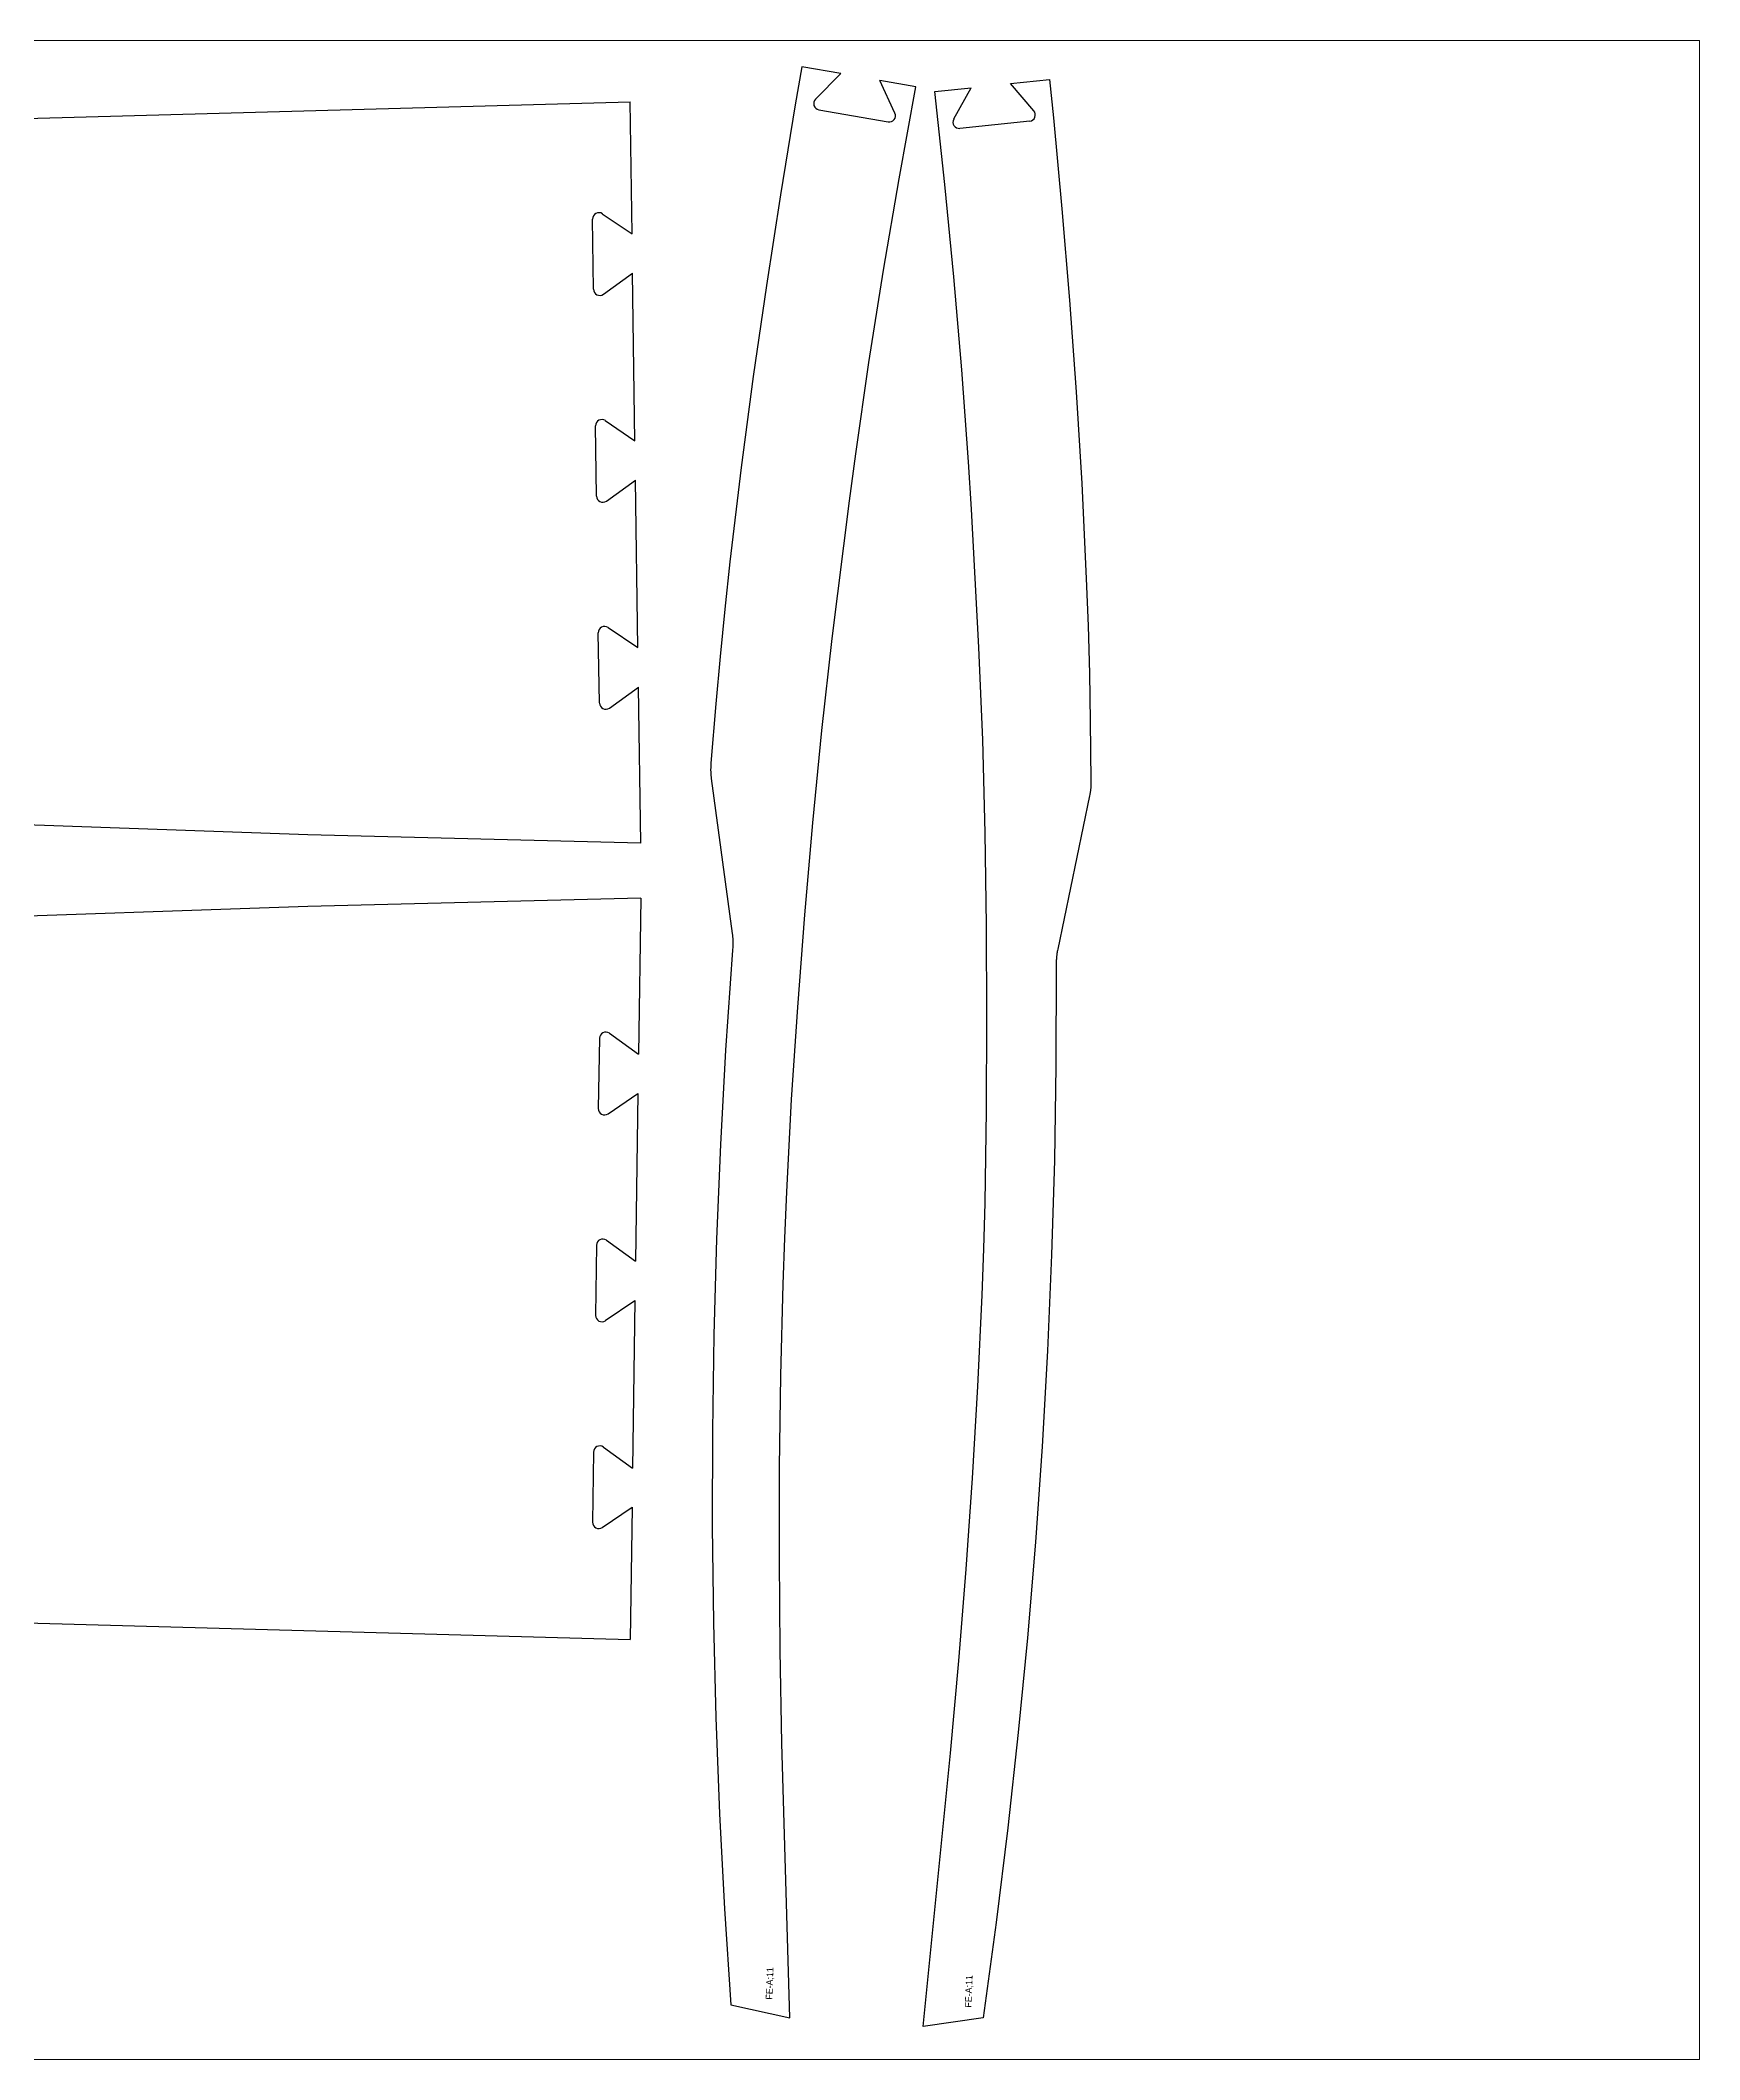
# Model space of a CAD drawing. Header units: millimetres. Extents: x 0 to 7720, y 0 to 5733.
# Drawn here: x 4078 to 5080, y 4486 to 5706 of the extents above; entities that cross this region are included whole.
import ezdxf

# ---------------------------------------------------------------- set-up
doc = ezdxf.new("R2010")
doc.units = ezdxf.units.MM
doc.layers.add('CORTE_6MM', color=1, linetype='Continuous')
doc.layers.add('plate', color=3, linetype='Continuous')

msp = doc.modelspace()

# ---------------------------------------------------------------- linework, layer by layer
at = {"layer": 'CORTE_6MM'}
for p, q in [((4561.3, 5685.9, 349.2), (4537.7, 5690, 349.2)), ((4545.9, 5670.5, 349.2), (4561.3, 5685.9, 349.2)), ((4606.5, 5677.9, 349.2), (4584.7, 5681.8, 349.2)), ((4593.8, 5662.1, 349.2), (4584.7, 5681.8, 349.2)), ((4617.9, 5675.1, 349.2), (4639.9, 5677.4, 349.2)), ((4629.4, 5658.5, 349.2), (4639.9, 5677.4, 349.2)), ((4663.6, 5679.9, 349.2), (4687.3, 5682.3, 349.2)), ((4677.8, 5663.5, 349.2), (4663.6, 5679.9, 349.2)), ((4435.1, 5589.1), (4433.9, 5668.9)), ((4548, 5664.1, 349.2), (4589.7, 5656.8, 349.2)), ((4675.3, 5657.2, 349.2), (4633.1, 5652.8, 349.2)), ((4417.1, 5601.2), (4435.1, 5589.1)), ((4411.8, 5555.6), (4411.2, 5598)), ((4417.8, 5552.6), (4435.4, 5565.3)), ((4436.8, 5464.1), (4435.4, 5565.3)), ((4413.6, 5430.7), (4413, 5473.1)), ((4418.9, 5476.3), (4436.8, 5464.1)), ((4419.6, 5427.6), (4437.2, 5440.3)), ((4438.6, 5339.1), (4437.2, 5440.3)), ((4415.4, 5305.7), (4414.7, 5348.1)), ((4420.7, 5351.3), (4438.6, 5339.1)), ((4421.4, 5302.6), (4439, 5315.3)), ((4440.3, 5221), (4439, 5315.3)), ((4440.3, 5187.7), (4439, 5093.4)), ((4415.4, 5103.1), (4414.7, 5060.7)), ((4421.4, 5106.1), (4439, 5093.4)), ((4420.7, 5057.5), (4438.6, 5069.7)), ((4438.6, 5069.7), (4437.2, 4968.4)), ((4413.6, 4978.1), (4413, 4935.7)), ((4419.6, 4981.1), (4437.2, 4968.4)), ((4418.9, 4932.5), (4436.8, 4944.7)), ((4436.8, 4944.7), (4435.4, 4843.4)), ((4417.8, 4856.1), (4435.4, 4843.4)), ((4411.8, 4853.1), (4411.2, 4810.7)), ((4417.1, 4807.5), (4435.1, 4819.7)), ((4435.1, 4819.7), (4433.9, 4739.8))]:
    msp.add_line(p, q, dxfattribs=at)
for points in [[(4537.7, 5690), (4533.7, 5667.1), (4524.7, 5612.6), (4516.2, 5557.8), (4508.3, 5502.9), (4501, 5447.9), (4494.2, 5390.9), (4491.1, 5362.3), (4488.3, 5333.8), (4485.7, 5305.1), (4482.7, 5269.2), (4482.7, 5268.3), (4482.6, 5267.4), (4482.6, 5267), (4482.6, 5266.5), (4482.6, 5266.1), (4482.5, 5265.6), (4482.5, 5265.2), (4482.5, 5264.8), (4482.6, 5264.4), (4482.6, 5264), (4482.6, 5263.6), (4482.6, 5263.2), (4482.6, 5262.8), (4482.7, 5262.4), (4482.7, 5262), (4482.7, 5261.6), (4482.8, 5261.2), (4482.8, 5260.8), (4482.9, 5260), (4495.6, 5166.4), (4495.7, 5165.4), (4495.7, 5165), (4495.8, 5164.6), (4495.8, 5164.1), (4495.9, 5163.7), (4495.9, 5163.2), (4495.9, 5162.8), (4495.9, 5162.4), (4496, 5161.9), (4496, 5161.5), (4496, 5161), (4496, 5160.5), (4496, 5160), (4496, 5159.7), (4495.9, 5159.3), (4495.9, 5158.4), (4495.8, 5156.4), (4491.6, 5095.9), (4488.5, 5038.8), (4486.1, 4981.7), (4484.5, 4923.8), (4483.6, 4865.9), (4483.5, 4808), (4484.2, 4749.9), (4485.7, 4692.6), (4487.9, 4634.5), (4490.9, 4577.1), (4494.7, 4519), (4494.7, 4519)], [(4494.7, 4519), (4530.3, 4511.2), (4525.6, 4677.2), (4524.6, 4733.1), (4524.1, 4788.8), (4524.2, 4843.9), (4525, 4899.3), (4526.3, 4954.6), (4527.3, 4982.4), (4528.5, 5010.3), (4531.5, 5066), (4535.2, 5121.8), (4539.4, 5177.7), (4544.2, 5233.2), (4549.8, 5289.1), (4556, 5344.7), (4566.4, 5427.7), (4570.2, 5456.1), (4578.1, 5511.4), (4586.9, 5567.1), (4596.4, 5622.3), (4606.5, 5677.9)], [(4647.1, 4511.2), (4611, 4506), (4627.5, 4671.2), (4632.5, 4726.9), (4636.9, 4782.4), (4640.7, 4837.3), (4643.9, 4892.7), (4646.5, 4947.9), (4647.5, 4975.8), (4648.3, 5003.7), (4649.2, 5059.5), (4649.5, 5115.4), (4649.3, 5171.4), (4648.4, 5227.2), (4646.9, 5283.3), (4644.6, 5339.2), (4640.1, 5422.7), (4638.3, 5451.3), (4634.4, 5507), (4629.5, 5563.2), (4624, 5619), (4617.9, 5675.1)], [(4687.3, 5682.3), (4689.7, 5659.2), (4694.8, 5604.2), (4699.4, 5549), (4703.4, 5493.6), (4706.8, 5438.2), (4709.5, 5380.9), (4710.6, 5352.2), (4711.4, 5323.5), (4711.9, 5294.7), (4712.3, 5258.7), (4712.3, 5257.8), (4712.3, 5256.9), (4712.3, 5256.4), (4712.3, 5256), (4712.3, 5255.5), (4712.2, 5255.1), (4712.2, 5254.7), (4712.2, 5254.3), (4712.2, 5253.9), (4712.1, 5253.5), (4712.1, 5253.1), (4712, 5252.7), (4712, 5252.3), (4711.9, 5251.9), (4711.9, 5251.5), (4711.8, 5251.1), (4711.7, 5250.7), (4711.6, 5250.3), (4711.5, 5249.5), (4692.2, 5157), (4692, 5156.1), (4691.9, 5155.6), (4691.9, 5155.2), (4691.8, 5154.8), (4691.7, 5154.4), (4691.7, 5153.9), (4691.6, 5153.5), (4691.6, 5153), (4691.5, 5152.6), (4691.5, 5152.1), (4691.4, 5151.7), (4691.4, 5151.2), (4691.4, 5150.7), (4691.3, 5150.4), (4691.3, 5150), (4691.3, 5149.1), (4691.3, 5147.1), (4691.1, 5086.4), (4690.2, 5029.3), (4688.5, 4972.2), (4686.1, 4914.3), (4682.8, 4856.4), (4678.8, 4798.7), (4674, 4740.8), (4668.4, 4683.7), (4662.1, 4626), (4655, 4568.9), (4647.1, 4511.2), (4647.1, 4511.2)], [(4440.3, 5221), (4239.3, 5226), (4017.3, 5233.8), (3572.3, 5254.4), (3073, 5283.9), (3017.9, 5287.8), (2907.6, 5296.8), (2852.5, 5302), (2797.5, 5307.9), (2742.6, 5314.5), (2687.8, 5321.7), (2687.9, 5595.2), (3131.1, 5624.2), (3351.5, 5636.1), (3572, 5645.1), (4433.9, 5668.9)], [(4440.3, 5187.7), (4239.3, 5182.7), (4017.3, 5175), (3572.3, 5154.3), (3073, 5124.9), (3017.9, 5121), (2907.6, 5111.9), (2852.5, 5106.7), (2797.5, 5100.9), (2742.6, 5094.2), (2687.8, 5087), (2687.9, 4813.5), (3131.1, 4784.6), (3351.5, 4772.7), (3572, 4763.6), (4433.9, 4739.8)]]:
    msp.add_lwpolyline(points, dxfattribs=at)
for centre, start, end in [((4548.6, 5667.8, 349.2), 135.0227, 260.0147), ((4590.4, 5660.5, 349.2), 260.0147, 25.0067), ((4674.9, 5661, 349.2), 275.9132, 40.9052), ((4632.7, 5656.6, 349.2), 150.9212, 275.9132), ((4415, 5598.1), 55.8275, 180.8195), ((4415.6, 5555.7), 180.8195, 305.8115), ((4416.8, 5473.1), 55.8275, 180.8195), ((4417.4, 5430.7), 180.8195, 305.8115), ((4418.5, 5348.1), 55.8275, 180.8195), ((4419.2, 5305.7), 180.8195, 305.8115), ((4419.2, 5103), 54.1885, 179.1805), ((4418.5, 5060.6), 179.1805, 304.1725), ((4417.4, 4978), 54.1885, 179.1805), ((4416.8, 4935.6), 179.1805, 304.1725), ((4415.6, 4853), 54.1885, 179.1805), ((4415, 4810.6), 179.1805, 304.1725)]:
    msp.add_arc(centre, 3.8, start, end, dxfattribs=at)
at = {"layer": 'plate', "lineweight": 0}
msp.add_lwpolyline([(2640, 5706), (5080, 5706), (5080, 4486), (2640, 4486)], close=True, dxfattribs=at)

# ---------------------------------------------------------------- texts
at = {"lineweight": 0, "char_height": 4, "width": 9480.493, "attachment_point": 1, "rotation": 87.964}
for insert in [(4515.8, 4522.3), (4636.1, 4517.5)]:
    msp.add_mtext('FE-A;11', dxfattribs=dict(at, insert=insert))

doc.saveas('drawing.dxf')
